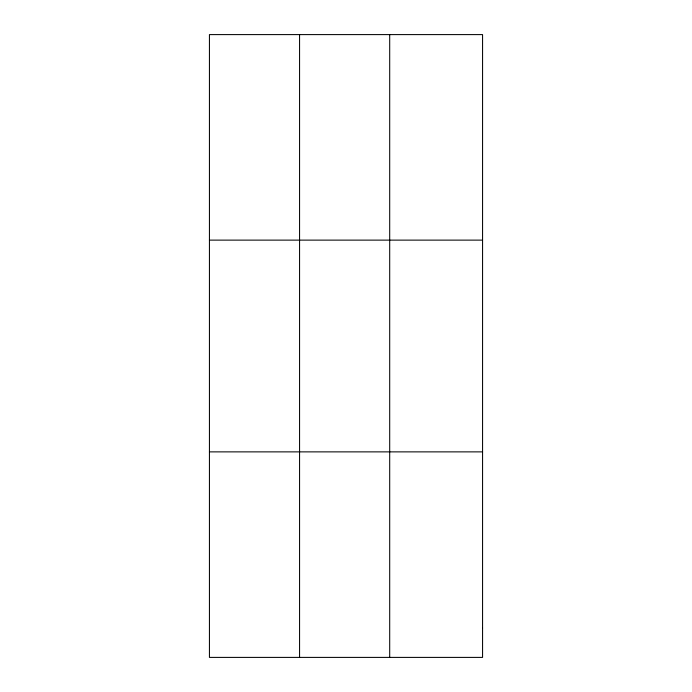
<?xml version="1.0" encoding="UTF-8"?>
<svg xmlns="http://www.w3.org/2000/svg" width="692" height="692" viewBox="0 0 692 692"><rect width="100%" height="100%" fill="white"/><g stroke="black" fill="none" stroke-linecap="round" stroke-linejoin="round"><path stroke-width="1.04" d="M299.567 657.4L299.567 34.6M389.7 657.4L389.7 34.6M209.434 240.124L482.566 240.124M209.434 451.876L482.566 451.876M482.566 628.042L482.566 657.4L209.434 657.4L209.434 34.6L482.566 34.6L482.566 628.042"/></g></svg>
